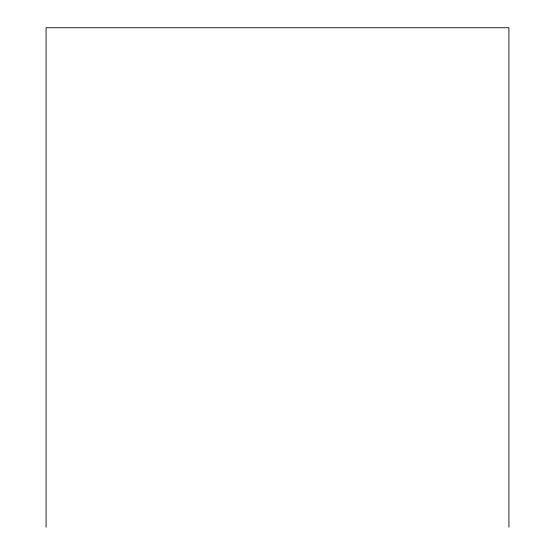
<?xml version="1.0" encoding="UTF-8"?>
<svg xmlns="http://www.w3.org/2000/svg" width="555" height="555" viewBox="0 0 555 555"><rect width="100%" height="100%" fill="white"/><g stroke="black" fill="none" stroke-linecap="round" stroke-linejoin="round"><path stroke-width="0.83" d="M508.921 527.25L508.921 27.75L46.079 27.75L46.079 527.25"/></g></svg>
